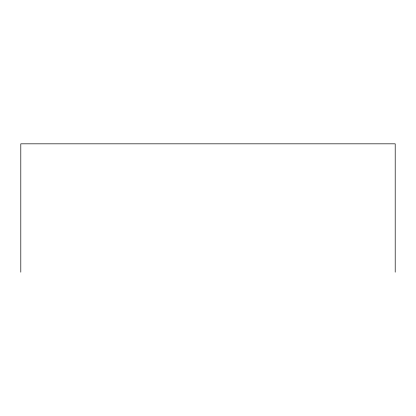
<?xml version="1.0" encoding="UTF-8"?>
<svg xmlns="http://www.w3.org/2000/svg" width="416" height="416" viewBox="0 0 416 416"><rect width="100%" height="100%" fill="white"/><g stroke="black" fill="none" stroke-linecap="round" stroke-linejoin="round"><path stroke-width="0.62" d="M395.2 272.173L395.2 143.827L20.8 143.827L20.8 272.173"/></g></svg>
